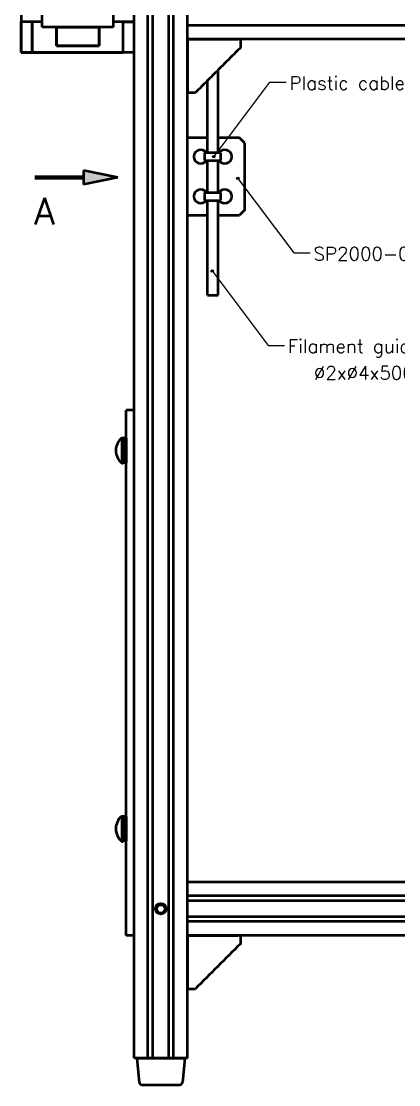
# Model space of a CAD drawing. Extents: x 21664 to 23500, y -5995 to -4166.
# Drawn here: x 22350.4 to 22491.9, y -5322.2 to -4923.4 of the extents above; entities that cross this region are included whole.
import ezdxf

# ---------------------------------------------------------------- set-up
doc = ezdxf.new("R2010")
doc.units = 0
doc.layers.add('Cotas', color=90, linetype='Continuous')
for name, color, linetype, lineweight in [('Fixação e Transmissão', 5, 'Continuous', 50), ('Hotend', 4, 'Continuous', 50), ('Perfis e Cantoneiras', 2, 'Continuous', 50), ('Peças Usinadas', 120, 'Continuous', 50)]:
    doc.layers.add(name, color=color, linetype=linetype, lineweight=lineweight)
doc.layers.add('Motores', color=7, linetype='Continuous', lineweight=50, true_color=0x55ff00)
doc.styles.get("Standard").update_dxf_attribs({"font": 'romans.shx'})

msp = doc.modelspace()

# ---------------------------------------------------------------- hatches: boundary and pattern name
at = {"layer": 'Cotas'}
h = msp.add_hatch(color=256, dxfattribs=at)
h.dxf.hatch_style = 1
h.paths.add_polyline_path([(22423.01, -4974.21, -0.241174), (22422.82, -4974.58, -0.611378), (22422.09, -4974.21, -1), (22423.01, -4974.21)])
h = msp.add_hatch(color=256, dxfattribs=at)
h.dxf.hatch_style = 1
h.paths.add_polyline_path([(22432.03, -4982.37, 0.241174), (22431.84, -4982, 0.611378), (22431.11, -4982.37, 1), (22432.03, -4982.37)])
h = msp.add_hatch(color=256, dxfattribs=at)
h.dxf.hatch_style = 1
h.paths.add_polyline_path([(22422.42, -5017.05, 0.241174), (22422.23, -5016.68, 0.611378), (22421.51, -5017.05, 1), (22422.42, -5017.05)])
at = {"layer": 'Perfis e Cantoneiras'}
h = msp.add_hatch(color=130, dxfattribs=at)
h.dxf.hatch_style = 1
h.paths.add_polyline_path([(22373.72, -4979.39), (22386.53, -4982.03), (22373.72, -4984.67), (22373.72, -4982.03), (22373.72, -4979.39)])
h = msp.add_hatch(color=130, dxfattribs=at)
h.dxf.hatch_style = 1
h.paths.add_polyline_path([(22355.45, -4981.72), (22373.72, -4981.72), (22373.72, -4982.34), (22355.45, -4982.34), (22355.45, -4981.72)])

# ---------------------------------------------------------------- linework, layer by layer
at = {"layer": 'Cotas'}
for p, q in [((22422.55, -4974.21), (22443.53, -4946.29)), ((22443.53, -4946.29), (22449.71, -4946.29)), ((22431.57, -4982.37), (22452.55, -5010.29)), ((22452.55, -5010.29), (22458.72, -5010.29)), ((22421.96, -5017.05), (22442.94, -5044.97)), ((22442.94, -5044.97), (22449.12, -5044.97))]:
    msp.add_line(p, q, dxfattribs=at)
for centre in [(22422.55, -4974.21), (22431.57, -4982.37), (22421.96, -5017.05)]:
    msp.add_circle(centre, 0.458, dxfattribs=at)
at = {"layer": 'Fixação e Transmissão'}
for p, q in [((22419.17, -4975.44), (22419.17, -4972.94)), ((22419.42, -4972.69), (22424.92, -4972.69)), ((22419.42, -4975.69), (22424.92, -4975.69)), ((22425.17, -4975.44), (22425.17, -4972.94)), ((22419.17, -4990.34), (22419.17, -4987.84)), ((22419.42, -4987.59), (22424.92, -4987.59)), ((22425.17, -4990.34), (22425.17, -4987.84)), ((22419.42, -4990.59), (22424.92, -4990.59)), ((22388.07, -5079.62), (22388.07, -5089.12)), ((22388.07, -5079.62), (22388.57, -5079.62)), ((22388.57, -5079.62), (22388.57, -5084.37)), ((22388.57, -5079.77), (22388.57, -5084.37)), ((22389.67, -5079.77), (22389.67, -5088.97)), ((22388.57, -5084.37), (22389.67, -5084.07)), ((22388.57, -5084.67), (22389.67, -5084.37)), ((22388.57, -5084.37), (22388.57, -5089.12)), ((22388.57, -5084.67), (22388.57, -5088.97)), ((22388.07, -5089.12), (22388.57, -5089.12)), ((22388.07, -5221.44), (22388.07, -5230.94)), ((22388.07, -5221.44), (22388.57, -5221.44)), ((22388.57, -5221.44), (22388.57, -5226.19)), ((22388.57, -5221.59), (22388.57, -5226.19)), ((22389.67, -5221.59), (22389.67, -5230.79)), ((22388.57, -5226.19), (22389.67, -5225.9)), ((22388.57, -5226.49), (22389.67, -5226.19)), ((22388.57, -5226.19), (22388.57, -5230.94)), ((22388.57, -5226.49), (22388.57, -5230.79)), ((22388.07, -5230.94), (22388.57, -5230.94)), ((22401.8, -5254.69), (22400.94, -5256.19)), ((22403.54, -5254.69), (22404.4, -5256.19)), ((22401.8, -5257.69), (22400.94, -5256.19)), ((22403.54, -5257.69), (22404.4, -5256.19))]:
    msp.add_line(p, q, dxfattribs=at)
at = {"layer": 'Fixação e Transmissão', "ltscale": 0.1}
for p, q in [((22389.67, -5079.77), (22388.57, -5079.77)), ((22389.67, -5088.97), (22388.57, -5088.97)), ((22389.67, -5221.59), (22388.57, -5221.59)), ((22389.67, -5230.79), (22388.57, -5230.79)), ((22401.8, -5254.69), (22403.54, -5254.69)), ((22401.8, -5257.69), (22403.54, -5257.69))]:
    msp.add_line(p, q, dxfattribs=at)
at = {"layer": 'Fixação e Transmissão'}
msp.add_circle((22402.67, -5256.19), 1.73, dxfattribs=at)
for centre, radius, start, end in [((22419.42, -4972.94), 0.25, 90, 180), ((22419.42, -4975.44), 0.25, 180, 270), ((22424.92, -4972.94), 0.25, 360, 90), ((22424.92, -4975.44), 0.25, 270, 360), ((22419.42, -4987.84), 0.25, 90, 180), ((22424.92, -4987.84), 0.25, 360, 90), ((22419.42, -4990.34), 0.25, 180, 270), ((22424.92, -4990.34), 0.25, 270, 360), ((22391.96, -5084.37), 6.14, 129.3076, 230.6924), ((22391.96, -5226.19), 6.14, 129.3076, 230.6924)]:
    msp.add_arc(centre, radius, start, end, dxfattribs=at)
at = {"layer": 'Hotend'}
for p, q in [((22393.67, -5312.19), (22411.67, -5312.19)), ((22393.67, -5312.19), (22394.58, -5321.29)), ((22411.67, -5312.19), (22410.76, -5321.29)), ((22395.58, -5322.19), (22409.77, -5322.19))]:
    msp.add_line(p, q, dxfattribs=at)
for centre, start, end in [((22395.58, -5321.19), 185.7106, 270), ((22409.77, -5321.19), 270, 354.2894)]:
    msp.add_arc(centre, 1, start, end, dxfattribs=at)
at = {"layer": 'Motores'}
for p, q in [((22358.19, -4925.69), (22358.19, -4894.69)), ((22358.19, -4925.69), (22358.19, -4894.69)), ((22384.85, -4894.69), (22384.85, -4925.69)), ((22384.85, -4894.69), (22384.85, -4925.69)), ((22350.37, -4896.69), (22350.37, -4923.69)), ((22350.37, -4896.69), (22350.37, -4923.69)), ((22350.37, -4935.19), (22350.37, -4923.69)), ((22354.49, -4923.69), (22350.37, -4923.69)), ((22350.37, -4923.69), (22350.37, -4935.19)), ((22354.49, -4923.69), (22350.37, -4923.69)), ((22358.19, -4923.69), (22354.49, -4923.69)), ((22354.49, -4923.69), (22354.49, -4935.19)), ((22354.49, -4935.19), (22354.49, -4923.69)), ((22358.19, -4923.69), (22354.49, -4923.69)), ((22358.19, -4925.69), (22358.19, -4923.69)), ((22358.19, -4925.69), (22358.19, -4923.69)), ((22388.55, -4923.69), (22384.85, -4923.69)), ((22384.85, -4923.69), (22384.85, -4925.69)), ((22384.85, -4923.69), (22384.85, -4925.69)), ((22388.55, -4923.69), (22384.85, -4923.69)), ((22388.55, -4935.19), (22388.55, -4923.69)), ((22388.55, -4935.19), (22388.55, -4923.69)), ((22388.55, -4923.69), (22392.67, -4923.69)), ((22392.67, -4923.69), (22388.55, -4923.69)), ((22363.52, -4925.69), (22358.19, -4925.69)), ((22363.52, -4925.69), (22358.19, -4925.69)), ((22363.52, -4925.69), (22358.19, -4925.69)), ((22363.52, -4925.69), (22358.19, -4925.69)), ((22379.52, -4925.69), (22363.52, -4925.69)), ((22363.52, -4925.69), (22363.52, -4932.69)), ((22363.52, -4932.69), (22363.52, -4925.69)), ((22363.52, -4925.69), (22379.52, -4925.69)), ((22379.52, -4932.69), (22379.52, -4925.69)), ((22379.52, -4925.69), (22379.52, -4932.69)), ((22384.85, -4925.69), (22379.52, -4925.69)), ((22384.85, -4925.69), (22379.52, -4925.69)), ((22384.85, -4925.69), (22379.52, -4925.69)), ((22384.85, -4925.69), (22379.52, -4925.69)), ((22350.37, -4935.19), (22354.49, -4935.19)), ((22354.49, -4935.19), (22350.37, -4935.19)), ((22354.49, -4935.19), (22388.55, -4935.19)), ((22388.55, -4935.19), (22354.49, -4935.19)), ((22363.52, -4932.69), (22379.52, -4932.69)), ((22379.52, -4932.69), (22363.52, -4932.69)), ((22392.67, -4935.19), (22388.55, -4935.19)), ((22392.67, -4935.19), (22388.55, -4935.19))]:
    msp.add_line(p, q, dxfattribs=at)
at = {"layer": 'Perfis e Cantoneiras'}
for p, q in [((22392.67, -5312.19), (22392.67, -4752.19)), ((22397.87, -5312.19), (22397.87, -4752.19)), ((22399.67, -5312.19), (22399.67, -4752.19)), ((22405.67, -5312.19), (22405.67, -4752.19)), ((22407.47, -5312.19), (22407.47, -4752.19)), ((22412.67, -5312.19), (22412.67, -4752.19)), ((22748.67, -4924.99), (22412.67, -4924.99)), ((22748.67, -4930.19), (22412.67, -4930.19)), ((22748.67, -5246.19), (22412.67, -5246.19)), ((22748.67, -5251.39), (22412.67, -5251.39)), ((22748.67, -5253.19), (22412.67, -5253.19)), ((22748.67, -5259.19), (22412.67, -5259.19)), ((22748.67, -5260.99), (22412.67, -5260.99)), ((22748.67, -5266.19), (22412.67, -5266.19)), ((22412.67, -5312.19), (22392.67, -5312.19))]:
    msp.add_line(p, q, dxfattribs=at)
at = {"layer": 'Perfis e Cantoneiras', "color": 30}
for p, q in [((22431.67, -4930.19), (22412.67, -4930.19)), ((22412.67, -4930.19), (22412.67, -4949.19)), ((22412.67, -4930.19), (22431.67, -4930.19)), ((22412.67, -4949.19), (22412.67, -4930.19)), ((22432.67, -4933.19), (22432.67, -4930.19)), ((22432.67, -4933.19), (22432.67, -4930.19)), ((22412.67, -4950.19), (22415.67, -4950.19)), ((22412.67, -4950.19), (22415.67, -4950.19)), ((22431.67, -5266.19), (22412.67, -5266.19)), ((22412.67, -5266.19), (22412.67, -5285.19)), ((22412.67, -5266.19), (22431.67, -5266.19)), ((22412.67, -5285.19), (22412.67, -5266.19)), ((22432.67, -5269.19), (22432.67, -5266.19)), ((22432.67, -5269.19), (22432.67, -5266.19)), ((22412.67, -5286.19), (22415.67, -5286.19)), ((22412.67, -5286.19), (22415.67, -5286.19))]:
    msp.add_line(p, q, dxfattribs=at)
at = {"layer": 'Perfis e Cantoneiras', "color": 130}
for p, q in [((22373.72, -4979.39), (22373.72, -4984.67)), ((22386.53, -4982.03), (22373.72, -4979.39)), ((22373.72, -4981.72), (22355.45, -4981.72)), ((22373.72, -4982.34), (22355.45, -4982.34)), ((22373.72, -4982.34), (22373.72, -4981.72)), ((22386.53, -4982.03), (22373.72, -4984.67))]:
    msp.add_line(p, q, dxfattribs=at)
at = {"layer": 'Perfis e Cantoneiras'}
msp.add_circle((22402.67, -5256.19), 2, dxfattribs=at)
at = {"layer": 'Perfis e Cantoneiras', "color": 30}
for points, degree in [([(22431.87, -4930.19), (22431.67, -4930.19)], 1), ([(22432.05, -4930.19), (22431.96, -4930.19), (22431.87, -4930.19)], 2), ([(22432.23, -4930.19), (22432.14, -4930.19), (22432.05, -4930.19)], 2), ([(22432.38, -4930.19), (22432.31, -4930.19), (22432.23, -4930.19)], 2), ([(22432.5, -4930.19), (22432.45, -4930.19), (22432.38, -4930.19)], 2), ([(22432.59, -4930.19), (22432.56, -4930.19), (22432.5, -4930.19)], 2), ([(22432.65, -4930.19), (22432.63, -4930.19), (22432.59, -4930.19)], 2), ([(22432.67, -4930.19), (22432.67, -4930.19), (22432.65, -4930.19)], 2), ([(22432.67, -4933.19), (22415.67, -4950.19)], 1), ([(22412.67, -4949.19), (22412.67, -4949.36), (22412.67, -4949.52), (22412.67, -4949.62), (22412.67, -4949.72), (22412.67, -4949.81), (22412.67, -4949.89), (22412.67, -4949.93), (22412.67, -4949.97), (22412.67, -4950), (22412.67, -4950.03), (22412.67, -4950.06), (22412.67, -4950.09), (22412.67, -4950.11), (22412.67, -4950.13), (22412.67, -4950.15), (22412.67, -4950.16), (22412.67, -4950.17), (22412.67, -4950.18), (22412.67, -4950.18), (22412.67, -4950.19)], 2), ([(22412.67, -4949.38), (22412.67, -4949.48), (22412.67, -4949.57)], 2), ([(22412.67, -4949.57), (22412.67, -4949.66), (22412.67, -4949.74)], 2), ([(22412.67, -4949.74), (22412.67, -4949.82), (22412.67, -4949.89)], 2), ([(22412.67, -4949.89), (22412.67, -4949.96), (22412.67, -4950.02)], 2), ([(22412.67, -4950.02), (22412.67, -4950.07), (22412.67, -4950.11)], 2), ([(22412.67, -4950.11), (22412.67, -4950.15), (22412.67, -4950.17)], 2), ([(22412.67, -4950.17), (22412.67, -4950.19), (22412.67, -4950.19)], 2), ([(22431.87, -5266.19), (22431.67, -5266.19)], 1), ([(22432.05, -5266.19), (22431.96, -5266.19), (22431.87, -5266.19)], 2), ([(22432.23, -5266.19), (22432.14, -5266.19), (22432.05, -5266.19)], 2), ([(22432.38, -5266.19), (22432.31, -5266.19), (22432.23, -5266.19)], 2), ([(22432.5, -5266.19), (22432.45, -5266.19), (22432.38, -5266.19)], 2), ([(22432.59, -5266.19), (22432.56, -5266.19), (22432.5, -5266.19)], 2), ([(22432.65, -5266.19), (22432.63, -5266.19), (22432.59, -5266.19)], 2), ([(22432.67, -5266.19), (22432.67, -5266.19), (22432.65, -5266.19)], 2), ([(22432.67, -5269.19), (22415.67, -5286.19)], 1), ([(22412.67, -5285.19), (22412.67, -5285.36), (22412.67, -5285.52), (22412.67, -5285.62), (22412.67, -5285.72), (22412.67, -5285.81), (22412.67, -5285.89), (22412.67, -5285.93), (22412.67, -5285.97), (22412.67, -5286), (22412.67, -5286.03), (22412.67, -5286.06), (22412.67, -5286.09), (22412.67, -5286.11), (22412.67, -5286.13), (22412.67, -5286.15), (22412.67, -5286.16), (22412.67, -5286.17), (22412.67, -5286.18), (22412.67, -5286.18), (22412.67, -5286.19)], 2), ([(22412.67, -5285.38), (22412.67, -5285.48), (22412.67, -5285.57)], 2), ([(22412.67, -5285.57), (22412.67, -5285.66), (22412.67, -5285.74)], 2), ([(22412.67, -5285.74), (22412.67, -5285.82), (22412.67, -5285.89)], 2), ([(22412.67, -5285.89), (22412.67, -5285.96), (22412.67, -5286.02)], 2), ([(22412.67, -5286.02), (22412.67, -5286.07), (22412.67, -5286.11)], 2), ([(22412.67, -5286.11), (22412.67, -5286.15), (22412.67, -5286.17)], 2), ([(22412.67, -5286.17), (22412.67, -5286.19), (22412.67, -5286.19)], 2)]:
    msp.add_open_spline(points, degree=degree, dxfattribs=at)
for points in [[(22432.67, -4930.19), (22432.67, -4930.19), (22432.67, -4930.19), (22432.66, -4930.19), (22432.66, -4930.19), (22432.65, -4930.19), (22432.65, -4930.19), (22432.64, -4930.19), (22432.62, -4930.19), (22432.61, -4930.19), (22432.6, -4930.19), (22432.59, -4930.19), (22432.57, -4930.19), (22432.55, -4930.19), (22432.54, -4930.19), (22432.52, -4930.19), (22432.5, -4930.19), (22432.47, -4930.19), (22432.45, -4930.19), (22432.43, -4930.19), (22432.4, -4930.19), (22432.38, -4930.19), (22432.35, -4930.19), (22432.32, -4930.19), (22432.29, -4930.19), (22432.23, -4930.19), (22432.17, -4930.19), (22432.1, -4930.19), (22431.97, -4930.19), (22431.82, -4930.19), (22431.67, -4930.19)], [(22432.67, -5266.19), (22432.67, -5266.19), (22432.67, -5266.19), (22432.66, -5266.19), (22432.66, -5266.19), (22432.65, -5266.19), (22432.65, -5266.19), (22432.64, -5266.19), (22432.62, -5266.19), (22432.61, -5266.19), (22432.6, -5266.19), (22432.59, -5266.19), (22432.57, -5266.19), (22432.55, -5266.19), (22432.54, -5266.19), (22432.52, -5266.19), (22432.5, -5266.19), (22432.47, -5266.19), (22432.45, -5266.19), (22432.43, -5266.19), (22432.4, -5266.19), (22432.38, -5266.19), (22432.35, -5266.19), (22432.32, -5266.19), (22432.29, -5266.19), (22432.23, -5266.19), (22432.17, -5266.19), (22432.1, -5266.19), (22431.97, -5266.19), (22431.82, -5266.19), (22431.67, -5266.19)]]:
    msp.add_open_spline(points, degree=3, knots=[0, 0, 0, 0, 0.1122, 0.1122, 0.1122, 0.224399, 0.224399, 0.224399, 0.336599, 0.336599, 0.336599, 0.448799, 0.448799, 0.448799, 0.560999, 0.560999, 0.560999, 0.673198, 0.673198, 0.673198, 0.785398, 0.785398, 0.785398, 0.897598, 0.897598, 0.897598, 1.122, 1.122, 1.122, 1.5708, 1.5708, 1.5708, 1.5708], dxfattribs=at)
at = {"layer": 'Peças Usinadas', "color": 7}
for p, q in [((22424.17, -4972.69), (22424.16, -4941.7)), ((22420.17, -4972.69), (22420.16, -4945.7)), ((22420.17, -4987.59), (22420.17, -4975.69)), ((22424.17, -4987.59), (22424.17, -4975.69)), ((22420.19, -5026.09), (22420.17, -4990.59)), ((22424.19, -5026.09), (22424.17, -4990.59)), ((22420.19, -5026.09), (22424.19, -5026.09))]:
    msp.add_line(p, q, dxfattribs=at)
at = {"layer": 'Peças Usinadas'}
for p, q in [((22420.17, -4967.19), (22412.67, -4967.19)), ((22432.17, -4967.19), (22424.17, -4967.19)), ((22434.17, -4969.19), (22432.17, -4967.19)), ((22434.17, -4994.09), (22434.17, -4969.19)), ((22412.67, -4996.09), (22420.18, -4996.09)), ((22424.18, -4996.09), (22432.17, -4996.09)), ((22434.17, -4994.09), (22432.17, -4996.09)), ((22392.67, -5069.2), (22389.67, -5069.2)), ((22389.67, -5266.19), (22389.67, -5069.2)), ((22392.67, -5266.19), (22392.67, -5069.2)), ((22392.67, -5266.19), (22389.67, -5266.19))]:
    msp.add_line(p, q, dxfattribs=at)
for centre, start, end in [((22417.67, -4974.19), 35.2344, 324.7656), ((22417.67, -4974.19), 35.2344, 324.7656), ((22417.67, -4974.19), 35.2344, 324.7656), ((22426.67, -4974.19), 215.2344, 144.7656), ((22417.67, -4989.09), 35.2344, 324.7656), ((22426.67, -4989.09), 215.2344, 144.7656)]:
    msp.add_arc(centre, 2.6, start, end, dxfattribs=at)

# ---------------------------------------------------------------- texts
at = {"layer": 'Cotas'}
for s, height, p in [('Plastic cable tie', 5.0267, (22450.92, -4949.11)), ('SP2000-015', 5.027, (22459.94, -5013.12)), ('Filament guide tube', 5.0267, (22450.34, -5047.8)), ('%%c2x%%c4x500mm', 5.0267, (22460.08, -5057.8))]:
    msp.add_text(s, height=height, dxfattribs=at).set_placement(p)
at = {"layer": 'Perfis e Cantoneiras', "color": 130}
msp.add_text('A', height=10, dxfattribs=at).set_placement((22355.19, -4999.67))

doc.saveas('drawing.dxf')
